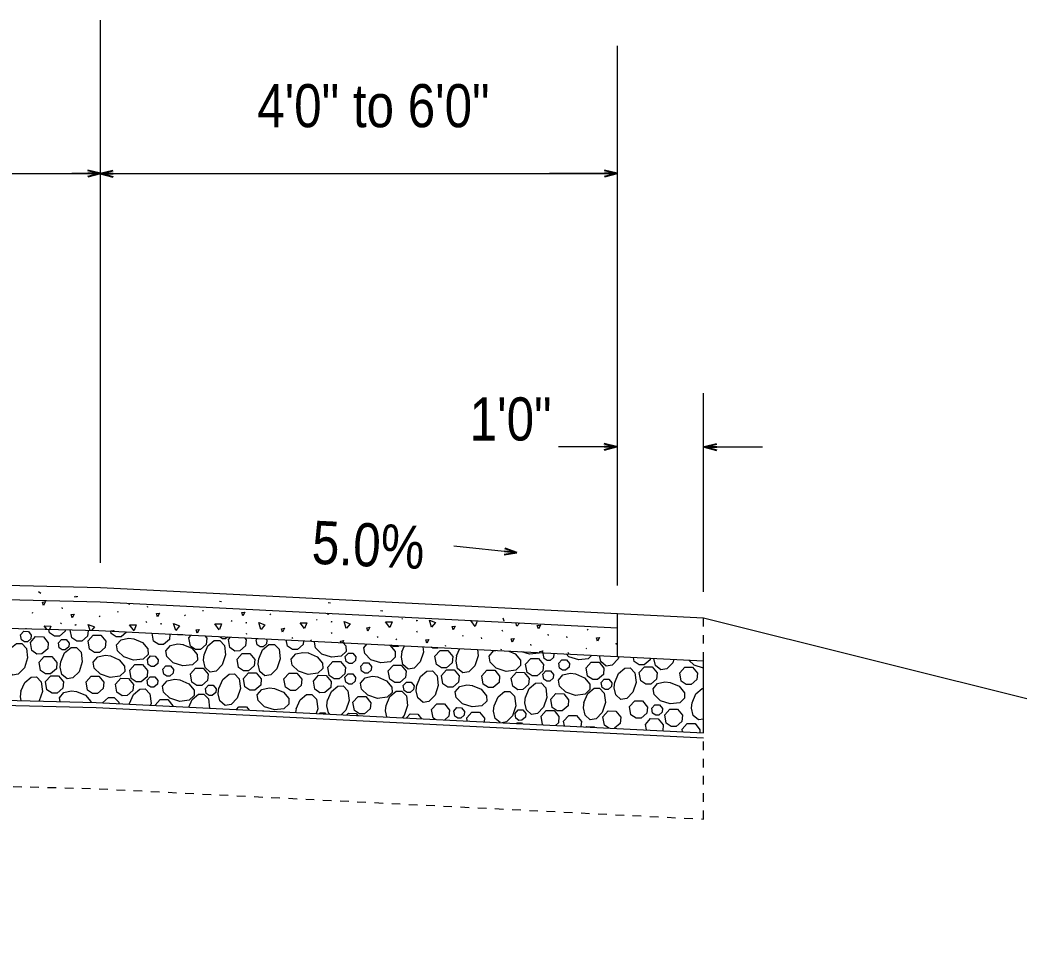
# Model space of a CAD drawing. Extents: x -43.4 to 20.2, y -25.3 to 24.
# Drawn here: x -3.04 to 8.57, y -21.45 to -10.69 of the extents above; entities that cross this region are included whole.
import ezdxf
from ezdxf.enums import TextEntityAlignment as Align

# ---------------------------------------------------------------- set-up
doc = ezdxf.new("R2010")
doc.units = 0
doc.header["$MEASUREMENT"] = 0
doc.linetypes.add('DGN Style 2', pattern=[0.01188, 0.007128, -0.004752])
for name, color, linetype, lineweight in [('Level 1', 7, 'Continuous', 0), ('Level 5', 7, 'Continuous', 0), ('Level 59', 7, 'Continuous', 0)]:
    doc.layers.add(name, color=color, linetype=linetype, lineweight=lineweight)
doc.styles.get("Standard").update_dxf_attribs({"font": 'txt.shx'})
doc.styles.add('Style-Arial Narrow', font='ARIALN.TTF')
doc.styles.add('Style-FEATURE_CONTROL_SYMBOLS', font='FEATURE_CONTROL_SYMBOLS.shx')
doc.dimstyles.get("Standard").update_dxf_attribs({"dimtxt": 0.18, "dimasz": 0.18, "dimexe": 0.18, "dimexo": 0.0625, "dimgap": 0.09, "dimtad": 0, "dimtih": 1, "dimtoh": 1, "dimdec": 4, "dimzin": 3, "dimdsep": 46, "dimtxsty": 'Standard', "dimcen": 0.09, "dimadec": 0, "dimazin": 0, "dimtfac": 1, "dimtdec": 0, "dimtofl": 0, "dimtmove": 0, "dimatfit": 1, "dimfxl": 1, "dimtolj": 1, "dimtzin": 3, "dimarcsym": 0})

# ---------------------------------------------------------------- blocks, each defined once
blk = doc.blocks.new('TerminatorOpen_0.5')
at = {"color": 0, "linetype": 'ByBlock', "lineweight": -2}
for q in [(-1, 0.25), (-1, 0), (-1, -0.25)]:
    blk.add_line((0, 0), q, dxfattribs=at)

msp = doc.modelspace()

# ---------------------------------------------------------------- linework, layer by layer
at = {"layer": 'Level 1', "color": 7, "linetype": 'Continuous', "lineweight": 13}
for p, q in [((3.89572, -18.07814), (3.89572, -17.57751)), ((4.89572, -18.96248), (4.89572, -18.12814))]:
    msp.add_line(p, q, dxfattribs=at)
at = {"layer": 'Level 1', "color": 5, "linetype": 'Continuous', "lineweight": 0}
for p, q in [((3.89572, -17.57751), (4.89572, -17.62751)), ((4.89572, -17.62751), (20.17638, -21.44768))]:
    msp.add_line(p, q, dxfattribs=at)
at = {"layer": 'Level 1', "color": 7, "linetype": 'DGN Style 2', "lineweight": 0}
msp.add_line((4.89572, -18.12814), (4.89572, -17.62751), dxfattribs=at)
at = {"layer": 'Level 5', "color": 7, "linetype": 'Continuous', "lineweight": 0}
for p, q in [((-2.10428, -16.99234), (-2.10428, -10.6931)), ((3.89572, -17.25287), (3.89572, -10.9931)), ((4.89572, -17.32731), (4.89572, -15.023))]:
    msp.add_line(p, q, dxfattribs=at)
at = {"layer": 'Level 59', "color": 7, "linetype": 'Continuous', "lineweight": 0}
for p, q in [((-2.8259, -17.32234), (-2.79973, -17.34326)), ((-2.40954, -17.38153), (-2.38337, -17.38677)), ((-2.39311, -17.37703), (-2.36694, -17.38227)), ((-2.54558, -17.52268), (-2.55081, -17.50907)), ((-1.55541, -17.51023), (-1.56064, -17.49663)), ((-0.7259, -17.43381), (-0.69973, -17.43905)), ((0.53654, -17.44915), (0.56271, -17.45439)), ((-2.90247, -17.5677), (-2.892, -17.56979)), ((-2.11009, -17.61909), (-2.11532, -17.60549)), ((-1.9123, -17.55525), (-1.90183, -17.55735)), ((-1.11992, -17.60665), (-1.12515, -17.59304)), ((-0.92212, -17.54281), (-0.91165, -17.5449)), ((-0.12974, -17.5942), (-0.13498, -17.5806)), ((1.14562, -17.54206), (1.17179, -17.54729)), ((1.39089, -17.63551), (1.40135, -17.64388)), ((2.58089, -17.66764), (2.5678, -17.63363)), ((-2.5698, -17.68529), (-2.55934, -17.69366)), ((-2.40326, -17.70897), (-2.39279, -17.71107)), ((-2.39669, -17.70717), (-2.38622, -17.70927)), ((-1.57963, -17.67285), (-1.56917, -17.68122)), ((-1.41309, -17.69653), (-1.40262, -17.69862)), ((-1.40652, -17.69473), (-1.39605, -17.69682)), ((-0.58946, -17.6604), (-0.57899, -17.66877)), ((-0.42292, -17.68408), (-0.41245, -17.68618)), ((-0.41634, -17.68228), (-0.40587, -17.68438)), ((0.40072, -17.64796), (0.41118, -17.65633)), ((0.56726, -17.67164), (0.57773, -17.67373)), ((0.57383, -17.66984), (0.5843, -17.67193)), ((1.55743, -17.65919), (1.5679, -17.66129)), ((1.564, -17.65739), (1.57447, -17.65949)), ((3.5536, -17.77363), (3.54837, -17.76003)), ((-0.40709, -17.82341), (-0.41232, -17.80981)), ((0.12561, -17.87049), (0.12038, -17.85688)), ((0.58308, -17.81097), (0.57785, -17.79736)), ((1.11579, -17.85804), (1.11055, -17.84444)), ((1.33242, -17.8842), (1.32719, -17.8706)), ((1.57326, -17.79852), (1.56802, -17.78492)), ((2.10596, -17.8456), (2.10073, -17.83199)), ((2.32259, -17.87176), (2.31736, -17.85815)), ((2.56343, -17.78608), (2.5582, -17.77247)), ((3.09613, -17.83315), (3.0909, -17.81955)), ((3.31276, -17.85931), (3.30753, -17.84571)), ((0.34224, -17.89665), (0.33701, -17.88304)), ((1.90398, -17.96176), (1.89875, -17.94816)), ((2.89415, -17.94932), (2.88892, -17.93571)), ((3.52744, -17.98189), (3.5379, -17.98399)), ((3.88432, -17.93687), (3.87909, -17.92327)), ((2.53726, -17.99434), (2.54773, -17.99643)), ((3.32964, -18.04573), (3.32441, -18.03212))]:
    msp.add_line(p, q, dxfattribs=at)
at = {"layer": 'Level 59', "color": 7, "linetype": 'DGN Style 2', "lineweight": 0}
msp.add_line((4.89572, -19.96373), (4.89572, -18.96248), dxfattribs=at)
at = {"layer": 'Level 59', "color": 5, "linetype": 'Continuous', "lineweight": 13, "flags": 128}
for points in [[(-33.10428, -17.62751), (-26.10428, -17.27751), (-14.10428, -16.97751), (-2.10428, -17.27751), (3.89572, -17.57751)], [(-32.10428, -17.74442), (-26.09803, -17.44411), (-14.10428, -17.14426), (-2.11052, -17.44411), (3.89572, -17.74442)], [(-33.10428, -18.12814), (-26.08554, -17.7772), (-14.10428, -17.47767), (-2.12301, -17.7772), (4.89572, -18.12814)], [(-33.10428, -18.96248), (-26.05432, -18.60998), (-14.10428, -18.31123), (-2.15424, -18.60998), (4.89572, -18.96248)], [(-33.10129, -19.02221), (-26.05208, -18.66975), (-14.10428, -18.37105), (-2.15648, -18.66975), (4.89273, -19.02221)]]:
    msp.add_lwpolyline(points, dxfattribs=at)
at = {"layer": 'Level 59', "color": 7, "linetype": 'Continuous', "lineweight": 0, "flags": 128}
for points in [[(-2.76537, -17.48502), (-2.77898, -17.4463), (-2.74235, -17.44107), (-2.76537, -17.48502)], [(-1.7752, -17.47258), (-1.77938, -17.46067)], [(-1.76922, -17.46117), (-1.7752, -17.47258)], [(-2.4336, -17.63047), (-2.44721, -17.59175), (-2.41058, -17.58652), (-2.4336, -17.63047)], [(-1.44342, -17.61803), (-1.45703, -17.5793), (-1.4204, -17.57407), (-1.44342, -17.61803)], [(-0.45325, -17.60558), (-0.46686, -17.56686), (-0.43023, -17.56163), (-0.45325, -17.60558)], [(0.53692, -17.59314), (0.53096, -17.57618)], [(0.54542, -17.57691), (0.53692, -17.59314)], [(-2.96338, -17.75619), (-2.97443, -17.75636), (-2.97511, -17.7559)], [(-2.7289, -17.76205), (-2.75828, -17.72322), (-2.6821, -17.72444), (-2.69619, -17.76287)], [(-2.22743, -17.77459), (-2.24823, -17.707), (-2.17707, -17.73421), (-2.21145, -17.77499)], [(-1.71659, -17.77889), (-1.7681, -17.71077), (-1.69193, -17.712), (-1.71596, -17.77755)], [(-1.23294, -17.77618), (-1.25806, -17.69455), (-1.18689, -17.72176), (-1.2319, -17.77514)], [(-0.72641, -17.76644), (-0.77793, -17.69833), (-0.70175, -17.69955), (-0.72579, -17.7651)], [(-0.24277, -17.76374), (-0.26789, -17.68211), (-0.19672, -17.70932), (-0.24172, -17.76269)], [(0.00807, -17.79439), (-0.00554, -17.75567), (0.03109, -17.75044), (0.00807, -17.79439)], [(0.26376, -17.754), (0.21224, -17.68588), (0.28842, -17.68711), (0.26439, -17.75266)], [(0.7474, -17.75129), (0.72229, -17.66966), (0.79345, -17.69687), (0.74845, -17.75025)], [(0.99824, -17.78194), (0.98463, -17.74322), (1.02126, -17.73799), (0.99824, -17.78194)], [(1.25393, -17.74155), (1.20242, -17.67344), (1.2786, -17.67466), (1.25456, -17.74021)], [(1.73758, -17.73885), (1.71246, -17.65722), (1.78363, -17.68443), (1.73862, -17.7378)], [(1.98841, -17.7695), (1.9748, -17.73078), (2.01143, -17.72555), (1.98841, -17.7695)], [(2.24411, -17.72911), (2.19259, -17.66099), (2.24361, -17.66181)], [(2.26846, -17.66306), (2.24473, -17.72777)], [(2.72775, -17.7264), (2.71513, -17.68539)], [(2.76058, -17.68766), (2.7288, -17.72536)], [(2.97859, -17.75705), (2.96498, -17.71833), (3.00161, -17.7131), (2.97859, -17.75705)], [(3.23428, -17.71666), (3.23011, -17.71114)], [(3.23633, -17.71145), (3.23491, -17.71532)], [(-3.02257, -17.88317), (-3.03262, -17.82557), (-2.99682, -17.78547), (-2.94311, -17.78644), (-2.90858, -17.82857), (-2.91253, -17.87153), (-2.95272, -17.9063), (-2.98742, -17.90683), (-3.02254, -17.88314)], [(-2.90139, -18.00965), (-2.9181, -17.91369), (-2.85846, -17.84681), (-2.76893, -17.84843), (-2.71139, -17.9187), (-2.71796, -17.99026), (-2.78495, -18.04819), (-2.84282, -18.04907), (-2.9013, -18.00962)], [(-2.69934, -17.80294), (-2.70635, -17.76262)], [(-2.51442, -17.76741), (-2.5159, -17.78355), (-2.5829, -17.84148), (-2.64076, -17.84236), (-2.69925, -17.80291)], [(-2.43971, -17.86086), (-2.45578, -17.76888)], [(-2.25014, -17.77402), (-2.25633, -17.84148), (-2.32327, -17.8994), (-2.38117, -17.90031), (-2.43968, -17.86083)], [(-2.23373, -17.9923), (-2.2505, -17.89634), (-2.19084, -17.82949), (-2.1013, -17.83111), (-2.04379, -17.90135), (-2.05036, -17.97291), (-2.1173, -18.03084), (-2.17516, -18.03172), (-2.23371, -17.99227)], [(-1.98265, -17.81022), (-1.98723, -17.78399)], [(-1.98464, -17.78412), (-1.98589, -17.78056), (-1.94926, -17.77533), (-1.95465, -17.78562)], [(-1.80201, -17.79325), (-1.86622, -17.84876), (-1.92408, -17.84964), (-1.98259, -17.81022)], [(-1.71996, -17.8715), (-1.61649, -17.91622), (-1.55426, -17.99018), (-1.55267, -18.05329), (-1.60895, -18.1075), (-1.72085, -18.12117), (-1.83466, -18.08319), (-1.90743, -18.01295), (-1.9191, -17.94407), (-1.86595, -17.88331), (-1.78234, -17.86499), (-1.71507, -17.87256)], [(-1.48889, -17.89946), (-1.50482, -17.80811)], [(-1.29981, -17.81836), (-1.30548, -17.8801), (-1.37248, -17.93803), (-1.43034, -17.93891), (-1.48883, -17.89946)], [(-1.14838, -17.82593), (-1.14912, -17.82657), (-1.20699, -17.82745), (-1.21412, -17.82264)], [(-1.06253, -17.95582), (-1.07927, -17.85983), (-1.05325, -17.83069)], [(-0.894, -17.83865), (-0.87255, -17.86484), (-0.87912, -17.93641), (-0.94609, -17.99436), (-1.00396, -17.99524), (-1.0625, -17.95579)], [(-0.98211, -17.80683), (-0.99572, -17.76811), (-0.95909, -17.76288), (-0.98211, -17.80683)], [(-0.7253, -17.84852), (-0.72555, -17.84707)], [(-0.63242, -17.85173), (-0.65544, -17.87165), (-0.69015, -17.87218), (-0.72527, -17.84849)], [(-0.60412, -17.975), (-0.62082, -17.87904), (-0.59801, -17.85345)], [(-0.43239, -17.86173), (-0.41411, -17.88405), (-0.42068, -17.95562), (-0.48768, -18.01354), (-0.54555, -18.01442), (-0.60403, -17.97497)], [(-0.28689, -17.94144), (-0.29691, -17.88387), (-0.2838, -17.86916)], [(-0.18326, -17.87419), (-0.1729, -17.88685), (-0.17682, -17.92978), (-0.21704, -17.96457), (-0.25174, -17.9651), (-0.28683, -17.94144)], [(2.67436, -17.91166), (2.66075, -17.87294), (2.69738, -17.86771), (2.67436, -17.91166)], [(3.66454, -17.89922), (3.65093, -17.86049), (3.68756, -17.85526), (3.66454, -17.89922)], [(-3.20109, -18.0938), (-3.15633, -17.99029), (-3.08238, -17.92813), (-3.01927, -17.92654), (-2.96506, -17.98281), (-2.95142, -18.09468), (-2.98934, -18.2085), (-3.05961, -18.2813), (-3.12846, -18.29294), (-3.18927, -18.23979), (-3.20754, -18.15617), (-3.19997, -18.08891)], [(-2.58417, -17.97609), (-2.59418, -17.91852), (-2.55841, -17.87839), (-2.50465, -17.87937), (-2.47017, -17.9215), (-2.47409, -17.96443), (-2.51431, -17.99922), (-2.54902, -17.99975), (-2.58411, -17.97609)], [(-2.56631, -18.13885), (-2.52159, -18.03537), (-2.44761, -17.97318), (-2.3845, -17.97159), (-2.33028, -18.02786), (-2.31664, -18.13973), (-2.35459, -18.25357), (-2.42483, -18.32635), (-2.49371, -18.33801), (-2.5545, -18.28483), (-2.57276, -18.20122), (-2.56519, -18.13395)], [(-1.14836, -17.93735), (-1.04485, -17.98204), (-0.98266, -18.05603), (-0.98107, -18.11913), (-1.03734, -18.17335), (-1.14924, -18.18702), (-1.26302, -18.14907), (-1.33583, -18.0788), (-1.34746, -18.00995), (-1.29431, -17.94913), (-1.2107, -17.93087), (-1.14344, -17.93844)], [(-0.90381, -18.05915), (-0.85906, -17.95565), (-0.78511, -17.89348), (-0.722, -17.89189), (-0.66779, -17.94816), (-0.65415, -18.06003), (-0.69207, -18.17385), (-0.76233, -18.24665), (-0.83119, -18.25829), (-0.892, -18.20514), (-0.91027, -18.12152), (-0.90269, -18.05426)], [(-0.26904, -18.1042), (-0.22431, -18.00072), (-0.15033, -17.93853), (-0.08722, -17.93694), (-0.03301, -17.99321), (-0.01937, -18.10508), (-0.05732, -18.21893), (-0.12756, -18.2917), (-0.19644, -18.30337), (-0.25722, -18.25019), (-0.27549, -18.16657), (-0.26792, -18.09931)], [(0.06354, -17.95765), (0.051, -17.8859)], [(0.2508, -17.89589), (0.24691, -17.93826), (0.17997, -17.99619), (0.12211, -17.99707), (0.06357, -17.95762)], [(0.71224, -17.91896), (0.74301, -17.95553), (0.7446, -18.01864), (0.68833, -18.07285), (0.57643, -18.08652), (0.46261, -18.04854), (0.38984, -17.9783), (0.37817, -17.90942), (0.38417, -17.90256)], [(0.6874, -17.91772), (0.68041, -17.89783), (0.71704, -17.8926), (0.70346, -17.91852)], [(1.24869, -17.94578), (1.25242, -17.9474), (1.31462, -18.02138), (1.31621, -18.08449), (1.25993, -18.1387), (1.14803, -18.15237), (1.03425, -18.11442), (0.96145, -18.04415), (0.94981, -17.9753), (0.98704, -17.9327)], [(1.36079, -17.95139), (1.35118, -17.95971), (1.29331, -17.9606), (1.27315, -17.94701)], [(1.63578, -17.96514), (1.64313, -18.02538), (1.60521, -18.1392), (1.53494, -18.212), (1.46608, -18.22364), (1.40527, -18.17049), (1.38701, -18.08687), (1.39458, -18.01961)], [(1.39346, -18.0245), (1.42371, -17.95454)], [(1.68419, -17.92411), (1.67058, -17.88538), (1.70721, -17.88015), (1.68419, -17.92411)], [(1.81513, -17.97411), (1.80959, -17.97889), (1.75173, -17.97978), (1.73757, -17.97023)], [(2.02823, -18.06955), (2.06411, -17.98656)], [(-2.80134, -18.23964), (-2.81807, -18.14365), (-2.75847, -18.0768), (-2.66887, -18.07842), (-2.61136, -18.14866), (-2.61793, -18.22022), (-2.68493, -18.27815), (-2.74279, -18.27903), (-2.80131, -18.23961)], [(-1.99076, -18.0704), (-1.88728, -18.11513), (-1.82509, -18.18911), (-1.82349, -18.25222), (-1.87977, -18.30643), (-1.99164, -18.32007), (-2.10548, -18.28212), (-2.17826, -18.21188), (-2.18992, -18.143), (-2.13674, -18.08222), (-2.05316, -18.06392), (-1.98589, -18.07149)], [(-1.55132, -18.16925), (-1.56136, -18.11171), (-1.52557, -18.07155), (-1.47183, -18.07255), (-1.43736, -18.11469), (-1.44127, -18.15761), (-1.48146, -18.19238), (-1.5162, -18.19294), (-1.55129, -18.16928)], [(-0.50406, -18.20499), (-0.5208, -18.109), (-0.46119, -18.04215), (-0.3716, -18.04377), (-0.31409, -18.11401), (-0.32066, -18.18557), (-0.38766, -18.2435), (-0.44552, -18.24438), (-0.50403, -18.20496)], [(0.30652, -18.03576), (0.40999, -18.08048), (0.47219, -18.15446), (0.47378, -18.21757), (0.4175, -18.27178), (0.30563, -18.28542), (0.19179, -18.24747), (0.11902, -18.17724), (0.10735, -18.10835), (0.16053, -18.04757), (0.24411, -18.02927), (0.31138, -18.03685)], [(0.74595, -18.1346), (0.73591, -18.07706), (0.7717, -18.0369), (0.82544, -18.03791), (0.85992, -18.08004), (0.856, -18.12297), (0.81581, -18.15773), (0.78107, -18.15829), (0.74598, -18.13463)], [(1.79321, -18.17034), (1.77647, -18.07435), (1.83608, -18.0075), (1.92567, -18.00912), (1.98318, -18.07936), (1.97661, -18.15093), (1.90962, -18.20885), (1.85175, -18.20973), (1.79324, -18.17031)], [(2.26892, -17.9968), (2.2779, -18.07043), (2.23995, -18.18428), (2.16971, -18.25705), (2.10083, -18.26872), (2.04005, -18.21554), (2.02178, -18.13192), (2.02935, -18.06466)], [(2.63632, -18.01517), (2.70726, -18.04583), (2.76946, -18.11981), (2.77105, -18.18292), (2.71478, -18.23713), (2.60291, -18.25077), (2.48906, -18.21283), (2.41629, -18.14259), (2.40462, -18.0737), (2.4578, -18.01292), (2.48265, -18.00748)], [(2.99109, -18.03291), (2.9856, -18.0382), (2.8737, -18.05187), (2.78615, -18.02266)], [(2.84559, -18.26282), (2.82883, -18.16686), (2.88846, -18.09998), (2.97805, -18.1016), (3.03557, -18.17184), (3.02897, -18.24344), (2.962, -18.30133), (2.90413, -18.30222), (2.84562, -18.2628)], [(2.99774, -18.03324), (2.99252, -18.01839), (3.02916, -18.01316), (3.0181, -18.03426)], [(3.04323, -18.09995), (3.03318, -18.04241), (3.0395, -18.03533)], [(3.15362, -18.04103), (3.15719, -18.04539), (3.15327, -18.08832), (3.11308, -18.12308), (3.07835, -18.12364), (3.04326, -18.09998)], [(3.59948, -18.06332), (3.5572, -18.10405), (3.4453, -18.11772), (3.33152, -18.07977), (3.29891, -18.0483)], [(3.91102, -18.0789), (3.90248, -18.10455), (3.83221, -18.17735), (3.76336, -18.18899), (3.70254, -18.13584), (3.68767, -18.06773)], [(4.09048, -18.13569), (4.08207, -18.08745)], [(4.27564, -18.09713), (4.27389, -18.11628), (4.20689, -18.1742), (4.14902, -18.17508), (4.09051, -18.13566)], [(4.55015, -18.11086), (4.53723, -18.14963), (4.46699, -18.2224), (4.3981, -18.23407), (4.33732, -18.18089), (4.3195, -18.09933)], [(-1.74895, -18.33212), (-1.76572, -18.23616), (-1.70609, -18.16928), (-1.61649, -18.1709), (-1.55898, -18.24114), (-1.56558, -18.31273), (-1.63255, -18.37063), (-1.69041, -18.37151), (-1.74892, -18.33209)], [(-1.37115, -18.28259), (-1.38117, -18.22502), (-1.3454, -18.1849), (-1.29163, -18.18587), (-1.25716, -18.228), (-1.26108, -18.27093), (-1.30127, -18.30569), (-1.336, -18.30625), (-1.37109, -18.28259)], [(-1.04538, -18.37449), (-1.06212, -18.2785), (-1.00246, -18.21165), (-0.91292, -18.21327), (-0.85541, -18.28351), (-0.86198, -18.35507), (-0.92895, -18.41303), (-0.98681, -18.41391), (-1.04532, -18.37443)], [(0.54832, -18.29747), (0.53155, -18.20151), (0.59119, -18.13463), (0.68078, -18.13625), (0.73829, -18.20649), (0.73169, -18.27809), (0.66473, -18.33598), (0.60686, -18.33686), (0.54835, -18.29744)], [(0.92612, -18.24795), (0.9161, -18.19038), (0.95187, -18.15025), (1.00564, -18.15122), (1.04011, -18.19335), (1.03619, -18.23628), (0.996, -18.27105), (0.96127, -18.2716), (0.92618, -18.24795)], [(1.25189, -18.33984), (1.23515, -18.24385), (1.29482, -18.177), (1.38435, -18.17862), (1.44187, -18.24886), (1.4353, -18.32042), (1.36833, -18.37838), (1.31046, -18.37926), (1.25195, -18.33978)], [(3.22339, -18.2133), (3.21337, -18.15573), (3.24914, -18.1156), (3.30291, -18.11657), (3.33738, -18.1587), (3.33346, -18.20163), (3.29328, -18.2364), (3.25854, -18.23696), (3.22345, -18.2133)], [(3.54916, -18.30519), (3.53243, -18.2092), (3.59209, -18.14235), (3.68163, -18.14397), (3.73914, -18.21421), (3.73257, -18.28578), (3.6656, -18.34373), (3.60773, -18.34461), (3.54922, -18.30513)], [(3.863, -18.37761), (3.90772, -18.27414), (3.98167, -18.21191), (4.04478, -18.21032), (4.099, -18.2666), (4.11267, -18.3785), (4.07475, -18.49231), (4.00445, -18.56508), (3.9356, -18.57672), (3.87481, -18.5236), (3.85652, -18.43996), (3.86409, -18.37269)], [(4.16502, -18.35932), (4.14829, -18.26333), (4.20789, -18.19647), (4.29749, -18.1981), (4.355, -18.26833), (4.34843, -18.3399), (4.28143, -18.39782), (4.22356, -18.39871), (4.16505, -18.35929)], [(4.63525, -18.36356), (4.61848, -18.2676), (4.67815, -18.20075), (4.76771, -18.20234), (4.82522, -18.27258), (4.81865, -18.34414), (4.75168, -18.4021), (4.69382, -18.40298), (4.63528, -18.36353)], [(4.89572, -18.21464), (4.78633, -18.17818), (4.72568, -18.11963)], [(-3.02882, -18.48156), (-2.98409, -18.37808), (-2.91014, -18.31586), (-2.84703, -18.31427), (-2.79282, -18.37054), (-2.77915, -18.48244), (-2.81613, -18.59343)], [(-2.72679, -18.46326), (-2.74353, -18.36727), (-2.68393, -18.30042), (-2.59433, -18.30204), (-2.53682, -18.37228), (-2.54339, -18.44384), (-2.61039, -18.50177), (-2.66825, -18.50265), (-2.72676, -18.46323)], [(-2.25657, -18.4675), (-2.27333, -18.37154), (-2.21367, -18.30469), (-2.1241, -18.30628), (-2.06659, -18.37652), (-2.07316, -18.44809), (-2.14013, -18.50604), (-2.198, -18.50692), (-2.25654, -18.46747)], [(-1.91433, -18.49266), (-1.93109, -18.3967), (-1.87143, -18.32985), (-1.78189, -18.33147), (-1.72438, -18.40171), (-1.73095, -18.47328), (-1.79789, -18.5312), (-1.85576, -18.53209), (-1.91427, -18.49266)], [(-1.55503, -18.41079), (-1.56508, -18.35319), (-1.52931, -18.31306), (-1.47557, -18.31406), (-1.44104, -18.35619), (-1.44499, -18.39915), (-1.4852, -18.43389), (-1.51991, -18.43442), (-1.555, -18.41076)], [(-0.73155, -18.44691), (-0.68682, -18.34344), (-0.61287, -18.28121), (-0.54976, -18.27962), (-0.49555, -18.33589), (-0.48188, -18.44779), (-0.5198, -18.56161), (-0.59009, -18.63438), (-0.65895, -18.64602), (-0.71973, -18.5929), (-0.73803, -18.50925), (-0.73046, -18.44199)], [(-0.42952, -18.42861), (-0.44626, -18.33262), (-0.38665, -18.26577), (-0.29706, -18.26739), (-0.23955, -18.33763), (-0.24612, -18.4092), (-0.31311, -18.46712), (-0.37098, -18.468), (-0.42949, -18.42858)], [(0.0407, -18.43285), (0.02394, -18.33689), (0.0836, -18.27004), (0.17317, -18.27163), (0.23068, -18.34187), (0.22411, -18.41344), (0.15714, -18.47139), (0.09928, -18.47228), (0.04073, -18.43283)], [(0.38294, -18.45802), (0.36618, -18.36206), (0.42584, -18.2952), (0.51538, -18.29683), (0.57289, -18.36706), (0.56632, -18.43863), (0.49938, -18.49655), (0.44152, -18.49744), (0.383, -18.45802)], [(0.74224, -18.37614), (0.7322, -18.31854), (0.76796, -18.27841), (0.8217, -18.27941), (0.85623, -18.32154), (0.85229, -18.3645), (0.81207, -18.39924), (0.77736, -18.39977), (0.74227, -18.37611)], [(1.11171, -18.3138), (1.21521, -18.35849), (1.2774, -18.43247), (1.27899, -18.49558), (1.22272, -18.54979), (1.11082, -18.56346), (0.99701, -18.52549), (0.92423, -18.45525), (0.91257, -18.38636), (0.96575, -18.32558), (1.04933, -18.30728), (1.1166, -18.31486)], [(1.56573, -18.41226), (1.61045, -18.30879), (1.6844, -18.24656), (1.74751, -18.24497), (1.80172, -18.30124), (1.81539, -18.41314), (1.77748, -18.52696), (1.70718, -18.59973), (1.63832, -18.61137), (1.57754, -18.55825), (1.55924, -18.4746), (1.56682, -18.40734)], [(1.86775, -18.39396), (1.85101, -18.29797), (1.91062, -18.23112), (2.00021, -18.23274), (2.05773, -18.30298), (2.05116, -18.37455), (1.98416, -18.43247), (1.92629, -18.43336), (1.86778, -18.39393)], [(2.33798, -18.39821), (2.32121, -18.30225), (2.38087, -18.2354), (2.47044, -18.23699), (2.52795, -18.30723), (2.52138, -18.37879), (2.45441, -18.43674), (2.39655, -18.43763), (2.33801, -18.39818)], [(2.68022, -18.42337), (2.66345, -18.32741), (2.72311, -18.26056), (2.81265, -18.26218), (2.87016, -18.33242), (2.86359, -18.40398), (2.79665, -18.4619), (2.73879, -18.46279), (2.68027, -18.42337)], [(3.03951, -18.34149), (3.02947, -18.28389), (3.06524, -18.24376), (3.11898, -18.24476), (3.15351, -18.2869), (3.14956, -18.32985), (3.10934, -18.36459), (3.07463, -18.36512), (3.03954, -18.34146)], [(3.40898, -18.27915), (3.51248, -18.32384), (3.57468, -18.39782), (3.57627, -18.46093), (3.51999, -18.51514), (3.40809, -18.52881), (3.29428, -18.49084), (3.22151, -18.4206), (3.20984, -18.35171), (3.26302, -18.29093), (3.3466, -18.27264), (3.41387, -18.28021)], [(3.71695, -18.43686), (3.70691, -18.37926), (3.7427, -18.33916), (3.79641, -18.34014), (3.83094, -18.38227), (3.827, -18.42522), (3.78681, -18.45999), (3.75207, -18.46049), (3.71698, -18.43683)], [(-1.76787, -18.62127), (-1.72312, -18.51777), (-1.64916, -18.4556), (-1.58602, -18.45398), (-1.53181, -18.51025), (-1.51814, -18.62215), (-1.52459, -18.64146)], [(-1.18557, -18.34844), (-1.08206, -18.39314), (-1.01987, -18.46712), (-1.01828, -18.53023), (-1.07455, -18.58444), (-1.18645, -18.59811), (-1.30027, -18.56013), (-1.37304, -18.48989), (-1.38471, -18.42101), (-1.33153, -18.36023), (-1.24794, -18.34193), (-1.18068, -18.3495)], [(-0.87759, -18.50616), (-0.88764, -18.44856), (-0.85184, -18.40846), (-0.79813, -18.40943), (-0.7636, -18.45156), (-0.76755, -18.49452), (-0.80774, -18.52929), (-0.84247, -18.52979), (-0.87756, -18.50613)], [(-0.08655, -18.44797), (0.01696, -18.49266), (0.07915, -18.56665), (0.08077, -18.62978), (0.02447, -18.68397), (-0.08737, -18.69764), (-0.20122, -18.65969), (-0.27402, -18.58942), (-0.28566, -18.52057), (-0.23248, -18.45978), (-0.14889, -18.44149), (-0.08163, -18.44906)], [(0.5294, -18.58662), (0.57416, -18.48312), (0.64811, -18.42095), (0.71125, -18.41933), (0.76546, -18.47561), (0.77913, -18.5875), (0.74115, -18.70132), (0.69196, -18.75229)], [(1.41968, -18.47151), (1.40963, -18.41391), (1.44543, -18.37381), (1.49914, -18.37478), (1.53367, -18.41692), (1.52972, -18.45987), (1.48954, -18.49464), (1.4548, -18.49514), (1.41971, -18.47148)], [(2.21073, -18.41332), (2.31423, -18.45802), (2.37642, -18.532), (2.37805, -18.59514), (2.32174, -18.64932), (2.2099, -18.66299), (2.09606, -18.62504), (2.02325, -18.55477), (2.01162, -18.48592), (2.0648, -18.42514), (2.14838, -18.40684), (2.21565, -18.41441)], [(2.82667, -18.55197), (2.87143, -18.44847), (2.94538, -18.3863), (3.00852, -18.38468), (3.06273, -18.44096), (3.0764, -18.55286), (3.03842, -18.66667), (2.96818, -18.73944), (2.8993, -18.75111), (2.83852, -18.69793), (2.82022, -18.61435), (2.82779, -18.54708)], [(3.50691, -18.61202), (3.55167, -18.50852), (3.62559, -18.44632), (3.6887, -18.44473), (3.74294, -18.50097), (3.75661, -18.61287), (3.71866, -18.72672), (3.64836, -18.79949), (3.57951, -18.81113), (3.51873, -18.75801), (3.50043, -18.67436), (3.508, -18.6071)], [(4.508, -18.37867), (4.6115, -18.42337), (4.6737, -18.49735), (4.67532, -18.56049), (4.61901, -18.61467), (4.50717, -18.62834), (4.39333, -18.59039), (4.32053, -18.52012), (4.30889, -18.45127), (4.36207, -18.39049), (4.44565, -18.37219), (4.51292, -18.37976)], [(4.76167, -18.61485), (4.8064, -18.51137), (4.88038, -18.44918), (4.89572, -18.44879)], [(-3.02561, -18.5882), (-3.0353, -18.5439), (-3.02773, -18.47664)], [(-2.57545, -18.59945), (-2.58293, -18.55521), (-2.52975, -18.49443), (-2.44616, -18.47614), (-2.3789, -18.48371)], [(-2.38382, -18.48262), (-2.28032, -18.52731), (-2.21812, -18.60129), (-2.21794, -18.60839)], [(-2.08329, -18.61353), (-2.01144, -18.55312), (-1.94833, -18.55153), (-1.89412, -18.6078), (-1.89225, -18.62308)], [(-1.08001, -18.66369), (-1.04288, -18.57781), (-0.96896, -18.51562), (-0.90585, -18.51402), (-0.85161, -18.57027), (-0.83872, -18.67576)], [(0.16713, -18.68414), (0.21185, -18.58067), (0.28583, -18.51847), (0.34894, -18.51688), (0.40315, -18.57316), (0.4168, -18.68503), (0.39925, -18.73765)], [(0.84159, -18.70465), (0.82483, -18.60869), (0.88446, -18.54181), (0.97406, -18.54343), (1.03157, -18.61367), (1.02497, -18.68526), (0.958, -18.74316), (0.90013, -18.74404), (0.84162, -18.70462)], [(1.20964, -18.64667), (1.25439, -18.54316), (1.32832, -18.48097), (1.39142, -18.47938), (1.44567, -18.53562), (1.45934, -18.64752), (1.42139, -18.76136), (1.39614, -18.7875)], [(2.4644, -18.64949), (2.50913, -18.54602), (2.58311, -18.48383), (2.64622, -18.48223), (2.70043, -18.53851), (2.71407, -18.65038), (2.67612, -18.76422), (2.60588, -18.837), (2.55578, -18.84548)], [(3.13886, -18.67), (3.1221, -18.57404), (3.18173, -18.50716), (3.27133, -18.50878), (3.32884, -18.57902), (3.32224, -18.65061), (3.25527, -18.70851), (3.19741, -18.70939), (3.13889, -18.66997)], [(-1.7682, -18.62928), (-1.76675, -18.61638)], [(-1.47232, -18.64408), (-1.47245, -18.64334), (-1.41281, -18.57646), (-1.32322, -18.57808), (-1.26571, -18.64832), (-1.26626, -18.65438)], [(-0.52618, -18.69138), (-0.49926, -18.66122), (-0.40969, -18.66281), (-0.38033, -18.69868)], [(0.163, -18.72584), (0.16822, -18.67928)], [(0.556, -18.74549), (0.54125, -18.73258), (0.52295, -18.64899), (0.53052, -18.58173)], [(1.21838, -18.77861), (1.20316, -18.70901), (1.21073, -18.64175)], [(1.75511, -18.78938), (1.73838, -18.69339), (1.79801, -18.62657), (1.88758, -18.62816), (1.94509, -18.6984), (1.93852, -18.76997), (1.88974, -18.81218)], [(2.0067, -18.76873), (1.99665, -18.71113), (2.03242, -18.671), (2.08616, -18.672), (2.12069, -18.71414), (2.11674, -18.75709), (2.07652, -18.79183), (2.04182, -18.79236), (2.00673, -18.7687)], [(2.532, -18.84429), (2.47622, -18.79548), (2.45795, -18.71187), (2.46549, -18.64463)], [(4.05239, -18.75474), (4.03565, -18.65875), (4.09528, -18.59192), (4.18485, -18.59352), (4.24236, -18.66375), (4.23579, -18.73532), (4.16882, -18.79327), (4.11093, -18.79413), (4.05242, -18.75471)], [(4.30397, -18.73408), (4.29392, -18.67648), (4.32969, -18.63635), (4.38343, -18.63736), (4.41796, -18.67949), (4.41401, -18.72244), (4.3738, -18.75718), (4.33909, -18.75771), (4.304, -18.73405)], [(4.4603, -18.85005), (4.44359, -18.75409), (4.5032, -18.68724), (4.59276, -18.68883), (4.6503, -18.7591), (4.64373, -18.83066), (4.57673, -18.88859), (4.51887, -18.88947), (4.46036, -18.85005)], [(4.89572, -18.80361), (4.83427, -18.81401), (4.77349, -18.76083), (4.75522, -18.67722), (4.76276, -18.60998)], [(-0.22653, -18.70636), (-0.21111, -18.70665), (-0.2107, -18.70716)], [(0.43769, -18.73958), (0.44476, -18.73167), (0.49847, -18.73264), (0.50699, -18.74304)], [(0.7555, -18.75547), (0.77218, -18.73676), (0.86171, -18.73838), (0.88083, -18.76173)], [(1.4478, -18.79008), (1.48883, -18.74407), (1.57837, -18.74569), (1.62184, -18.79878)], [(1.78095, -18.80674), (1.75514, -18.78935)], [(2.15269, -18.82533), (2.14632, -18.78874), (2.20592, -18.72188), (2.29549, -18.72348), (2.35303, -18.79374), (2.34923, -18.83515)], [(2.71628, -18.79472), (2.70623, -18.73712), (2.74203, -18.69702), (2.79574, -18.69799), (2.83027, -18.74012), (2.82632, -18.78308), (2.78613, -18.81784), (2.75143, -18.81838), (2.71631, -18.79469)], [(3.02652, -18.86496), (3.00982, -18.769), (3.06945, -18.70212), (3.15899, -18.70374), (3.21653, -18.774), (3.20996, -18.84557), (3.17429, -18.87641)], [(3.27894, -18.88164), (3.26938, -18.82692), (3.32904, -18.76007), (3.41858, -18.76169), (3.47609, -18.83193), (3.47065, -18.89122)], [(3.7432, -18.87223), (3.72647, -18.7763), (3.7861, -18.70942), (3.87564, -18.71104), (3.93315, -18.78128), (3.92661, -18.85288), (3.85975, -18.91068)], [(4.23135, -18.92926), (4.22024, -18.86555), (4.27987, -18.79866), (4.36941, -18.80029), (4.42695, -18.87055), (4.42069, -18.93873)], [(2.72334, -18.85386), (2.72904, -18.84748), (2.78275, -18.84846), (2.7899, -18.85719)], [(3.03317, -18.86935), (3.02661, -18.86493)], [(3.53251, -18.89432), (3.53502, -18.8915), (3.62456, -18.89312), (3.62951, -18.89917)], [(3.79556, -18.90747), (3.74326, -18.87223)], [(4.65155, -18.95027), (4.64659, -18.92185), (4.70625, -18.855), (4.79579, -18.85662), (4.8533, -18.92686), (4.85024, -18.9602)]]:
    msp.add_lwpolyline(points, dxfattribs=at)
at = {"layer": 'Level 59', "color": 7, "linetype": 'DGN Style 2', "lineweight": 0, "flags": 128}
msp.add_lwpolyline([(-33.10428, -19.96373), (-26.01685, -19.60936), (-14.10428, -19.31154), (-2.19171, -19.60936), (4.89572, -19.96373)], dxfattribs=at)

# ---------------------------------------------------------------- texts
at = {"layer": 'Level 59', "color": 7, "linetype": 'Continuous', "lineweight": 0, "style": 'Style-Arial Narrow'}
for s, p in [('4\'0" to 6\'0"', (1.06256, -11.93699)), ('1\'0"', (2.6556, -15.57163))]:
    msp.add_text(s, height=0.5, dxfattribs=at).set_placement(p, align=Align.CENTER)
msp.add_text('5.0%', height=0.5, rotation=357.137595, dxfattribs=at).set_placement((0.99138, -17.03179), align=Align.CENTER)

# ---------------------------------------------------------------- leaders
at = {"layer": 'Level 59', "color": 7, "linetype": 'Continuous', "lineweight": 0}
for points in [[(-14.10886, -12.47555), (-2.21163, -12.47555)], [(-2.10661, -12.47555), (-2.43951, -12.47555)], [(-2.104, -12.47555), (3.89169, -12.47462)], [(3.89169, -12.47462), (3.10699, -12.47462)], [(3.88516, -15.64662), (3.21037, -15.64662)], [(4.90485, -15.64662), (5.57965, -15.64662)], [(2.72911, -16.87534), (1.99498, -16.79803)]]:
    msp.add_leader(points, dimstyle='Standard', override={"dimtxt": 0.291376, "dimasz": 0.145688, "dimgap": 0, "dimtad": 1, "dimtxsty": 'Style-FEATURE_CONTROL_SYMBOLS', "dimclrd": 7, "dimldrblk": 'TerminatorOpen_0.5', "dimlwd": 0}, dxfattribs=at)

doc.saveas('drawing.dxf')
